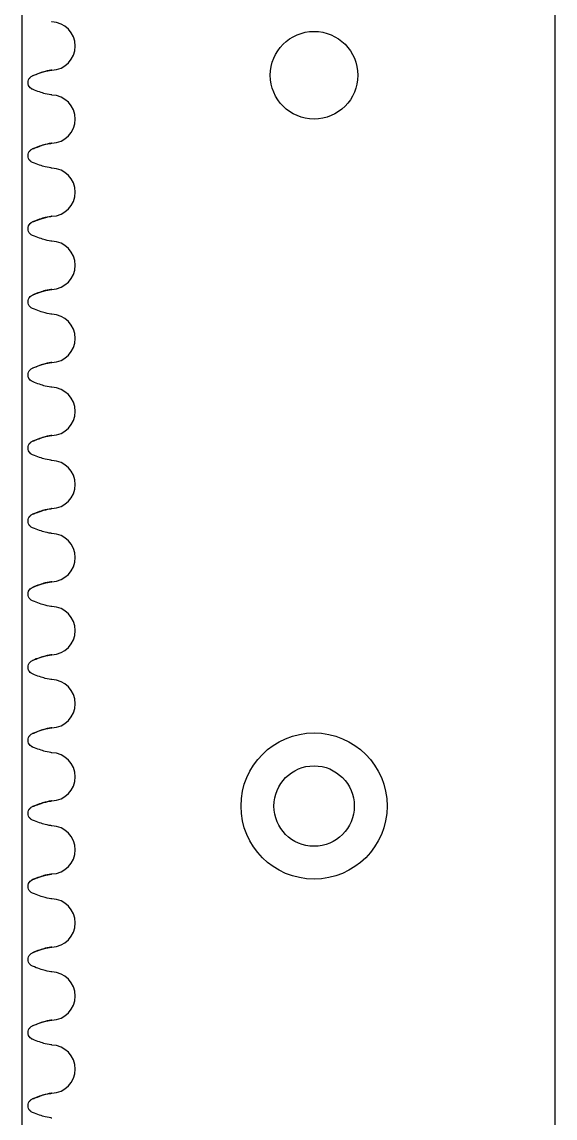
# Model space of a CAD drawing. Header units: millimetres. Extents: x -58 to 29, y -113 to 210.
# Drawn here: x -7 to 29.5, y -23.9 to 51.1 of the extents above; entities that cross this region are included whole.
import ezdxf

# ---------------------------------------------------------------- set-up
doc = ezdxf.new("R2010")
doc.units = ezdxf.units.MM
doc.layers.get('0').update_dxf_attribs({"linetype": 'CONTINUOUS'})

msp = doc.modelspace()

# ---------------------------------------------------------------- linework, layer by layer
for p, q in [((-7.003, 209.481), (-7.003, -113.269)), ((29.497, -113.269), (29.497, 209.481))]:
    msp.add_line(p, q)
msp.add_lwpolyline([(29.497, -113.269), (29.497, 209.481), (-7.003, 209.481), (-7.003, -113.269)], close=True)
for centre, radius in [((12.997, 47.481), 3), ((12.997, 47.481), 3), ((12.997, -2.519), 5), ((12.997, -2.519), 2.75)]:
    msp.add_circle(centre, radius)
for centre in [(-5.003, 49.481), (-5.003, 49.481), (-5.003, 44.481), (-5.003, 44.481), (-5.003, 39.481), (-5.003, 39.481), (-5.003, 34.481), (-5.003, 34.481), (-5.003, 29.481), (-5.003, 29.481), (-5.003, 24.481), (-5.003, 24.481), (-5.003, 19.481), (-5.003, 19.481), (-5.003, 14.481), (-5.003, 14.481), (-5.003, 9.481), (-5.003, 9.481), (-5.003, 4.481), (-5.003, 4.481), (-5.003, -0.519), (-5.003, -0.519), (-5.003, -5.519), (-5.003, -5.519), (-5.003, -10.519), (-5.003, -10.519), (-5.003, -15.519), (-5.003, -15.519), (-5.003, -20.519), (-5.003, -20.519)]:
    msp.add_arc(centre, 1.65, -88.19894, 88.19894)
for points in [[(-4.951, 51.131), (-4.96, 51.131), (-4.971, 51.132), (-4.977, 51.132)], [(-4.951, 51.131), (-4.96, 51.131), (-4.971, 51.132), (-4.977, 51.132)], [(-6.274, 46.52), (-6.395, 46.57), (-6.593, 46.77), (-6.593, 47.193), (-6.395, 47.392), (-6.274, 47.443)], [(-4.977, 47.83), (-4.971, 47.831), (-4.96, 47.832), (-4.951, 47.832)], [(-4.951, 47.832), (-4.96, 47.832), (-4.971, 47.831), (-4.977, 47.83)], [(-4.951, 46.131), (-4.96, 46.131), (-4.971, 46.132), (-4.977, 46.132)], [(-4.951, 46.131), (-4.96, 46.131), (-4.971, 46.132), (-4.977, 46.132)], [(-4.977, 42.83), (-4.971, 42.831), (-4.96, 42.832), (-4.951, 42.832)], [(-4.951, 42.832), (-4.96, 42.832), (-4.971, 42.831), (-4.977, 42.83)], [(-6.274, 41.52), (-6.395, 41.57), (-6.593, 41.77), (-6.593, 42.193), (-6.395, 42.392), (-6.274, 42.443)], [(-4.951, 41.131), (-4.96, 41.131), (-4.971, 41.132), (-4.977, 41.132)], [(-4.951, 41.131), (-4.96, 41.131), (-4.971, 41.132), (-4.977, 41.132)], [(-4.977, 37.83), (-4.971, 37.831), (-4.96, 37.832), (-4.951, 37.832)], [(-4.951, 37.832), (-4.96, 37.832), (-4.971, 37.831), (-4.977, 37.83)], [(-6.274, 36.52), (-6.395, 36.57), (-6.593, 36.77), (-6.593, 37.193), (-6.395, 37.392), (-6.274, 37.443)], [(-4.951, 36.131), (-4.96, 36.131), (-4.971, 36.132), (-4.977, 36.132)], [(-4.951, 36.131), (-4.96, 36.131), (-4.971, 36.132), (-4.977, 36.132)], [(-6.274, 31.52), (-6.395, 31.57), (-6.593, 31.77), (-6.593, 32.193), (-6.395, 32.392), (-6.274, 32.443)], [(-4.977, 32.83), (-4.971, 32.831), (-4.96, 32.832), (-4.951, 32.832)], [(-4.951, 32.832), (-4.96, 32.832), (-4.971, 32.831), (-4.977, 32.83)], [(-4.951, 31.131), (-4.96, 31.131), (-4.971, 31.132), (-4.977, 31.132)], [(-4.951, 31.131), (-4.96, 31.131), (-4.971, 31.132), (-4.977, 31.132)], [(-4.977, 27.83), (-4.971, 27.831), (-4.96, 27.832), (-4.951, 27.832)], [(-4.951, 27.832), (-4.96, 27.832), (-4.971, 27.831), (-4.977, 27.83)], [(-6.274, 26.52), (-6.395, 26.57), (-6.593, 26.77), (-6.593, 27.193), (-6.395, 27.392), (-6.274, 27.443)], [(-4.951, 26.131), (-4.96, 26.131), (-4.971, 26.132), (-4.977, 26.132)], [(-4.951, 26.131), (-4.96, 26.131), (-4.971, 26.132), (-4.977, 26.132)], [(-4.977, 22.83), (-4.971, 22.831), (-4.96, 22.832), (-4.951, 22.832)], [(-4.951, 22.832), (-4.96, 22.832), (-4.971, 22.831), (-4.977, 22.83)], [(-6.274, 21.52), (-6.395, 21.57), (-6.593, 21.77), (-6.593, 22.193), (-6.395, 22.392), (-6.274, 22.443)], [(-4.951, 21.131), (-4.96, 21.131), (-4.971, 21.132), (-4.977, 21.132)], [(-4.951, 21.131), (-4.96, 21.131), (-4.971, 21.132), (-4.977, 21.132)], [(-6.274, 16.52), (-6.395, 16.57), (-6.593, 16.77), (-6.593, 17.193), (-6.395, 17.392), (-6.274, 17.443)], [(-4.977, 17.83), (-4.971, 17.831), (-4.96, 17.832), (-4.951, 17.832)], [(-4.951, 17.832), (-4.96, 17.832), (-4.971, 17.831), (-4.977, 17.83)], [(-4.951, 16.131), (-4.96, 16.131), (-4.971, 16.132), (-4.977, 16.132)], [(-4.951, 16.131), (-4.96, 16.131), (-4.971, 16.132), (-4.977, 16.132)], [(-4.977, 12.83), (-4.971, 12.831), (-4.96, 12.832), (-4.951, 12.832)], [(-4.951, 12.832), (-4.96, 12.832), (-4.971, 12.831), (-4.977, 12.83)], [(-6.274, 11.52), (-6.395, 11.57), (-6.593, 11.77), (-6.593, 12.193), (-6.395, 12.392), (-6.274, 12.443)], [(-4.951, 11.131), (-4.96, 11.131), (-4.971, 11.132), (-4.977, 11.132)], [(-4.951, 11.131), (-4.96, 11.131), (-4.971, 11.132), (-4.977, 11.132)], [(-4.977, 7.83), (-4.971, 7.831), (-4.96, 7.832), (-4.951, 7.832)], [(-4.951, 7.832), (-4.96, 7.832), (-4.971, 7.831), (-4.977, 7.83)], [(-6.274, 6.52), (-6.395, 6.57), (-6.593, 6.77), (-6.593, 7.193), (-6.395, 7.392), (-6.274, 7.443)], [(-4.951, 6.131), (-4.96, 6.131), (-4.971, 6.132), (-4.977, 6.132)], [(-4.951, 6.131), (-4.96, 6.131), (-4.971, 6.132), (-4.977, 6.132)], [(-6.274, 1.52), (-6.395, 1.57), (-6.593, 1.77), (-6.593, 2.193), (-6.395, 2.392), (-6.274, 2.443)], [(-4.977, 2.83), (-4.971, 2.831), (-4.96, 2.832), (-4.951, 2.832)], [(-4.951, 2.832), (-4.96, 2.832), (-4.971, 2.831), (-4.977, 2.83)], [(-4.951, 1.131), (-4.96, 1.131), (-4.971, 1.132), (-4.977, 1.132)], [(-4.951, 1.131), (-4.96, 1.131), (-4.971, 1.132), (-4.977, 1.132)], [(-4.977, -2.17), (-4.971, -2.169), (-4.96, -2.168), (-4.951, -2.168)], [(-4.951, -2.168), (-4.96, -2.168), (-4.971, -2.169), (-4.977, -2.17)], [(-6.274, -3.48), (-6.395, -3.43), (-6.593, -3.23), (-6.593, -2.807), (-6.395, -2.608), (-6.274, -2.557)], [(-4.951, -3.869), (-4.96, -3.869), (-4.971, -3.868), (-4.977, -3.868)], [(-4.951, -3.869), (-4.96, -3.869), (-4.971, -3.868), (-4.977, -3.868)], [(-4.977, -7.17), (-4.971, -7.169), (-4.96, -7.168), (-4.951, -7.168)], [(-4.951, -7.168), (-4.96, -7.168), (-4.971, -7.169), (-4.977, -7.17)], [(-6.274, -8.48), (-6.395, -8.43), (-6.593, -8.23), (-6.593, -7.807), (-6.395, -7.608), (-6.274, -7.557)], [(-4.951, -8.869), (-4.96, -8.869), (-4.971, -8.868), (-4.977, -8.868)], [(-4.951, -8.869), (-4.96, -8.869), (-4.971, -8.868), (-4.977, -8.868)], [(-6.274, -13.48), (-6.395, -13.43), (-6.593, -13.23), (-6.593, -12.807), (-6.395, -12.608), (-6.274, -12.557)], [(-4.977, -12.17), (-4.971, -12.169), (-4.96, -12.168), (-4.951, -12.168)], [(-4.951, -12.168), (-4.96, -12.168), (-4.971, -12.169), (-4.977, -12.17)], [(-4.951, -13.869), (-4.96, -13.869), (-4.971, -13.868), (-4.977, -13.868)], [(-4.951, -13.869), (-4.96, -13.869), (-4.971, -13.868), (-4.977, -13.868)], [(-4.977, -17.17), (-4.971, -17.169), (-4.96, -17.168), (-4.951, -17.168)], [(-4.951, -17.168), (-4.96, -17.168), (-4.971, -17.169), (-4.977, -17.17)], [(-6.274, -18.48), (-6.395, -18.43), (-6.593, -18.23), (-6.593, -17.807), (-6.395, -17.608), (-6.274, -17.557)], [(-4.951, -18.869), (-4.96, -18.869), (-4.971, -18.868), (-4.977, -18.868)], [(-4.951, -18.869), (-4.96, -18.869), (-4.971, -18.868), (-4.977, -18.868)], [(-4.977, -22.17), (-4.971, -22.169), (-4.96, -22.168), (-4.951, -22.168)], [(-4.951, -22.168), (-4.96, -22.168), (-4.971, -22.169), (-4.977, -22.17)], [(-6.274, -23.48), (-6.395, -23.43), (-6.593, -23.23), (-6.593, -22.807), (-6.395, -22.608), (-6.274, -22.557)], [(-4.951, -23.869), (-4.96, -23.869), (-4.971, -23.868), (-4.977, -23.868)], [(-4.951, -23.869), (-4.96, -23.869), (-4.971, -23.868), (-4.977, -23.868)]]:
    msp.add_open_spline(points, degree=3)
for points, knots in [([(-6.274, 46.52), (-6.334, 46.545), (-6.389, 46.582), (-6.481, 46.674), (-6.518, 46.728), (-6.568, 46.848), (-6.581, 46.913), (-6.582, 47.043), (-6.57, 47.108), (-6.521, 47.228), (-6.485, 47.283), (-6.416, 47.354), (-6.391, 47.376), (-6.335, 47.414), (-6.305, 47.43), (-6.274, 47.443)], [0, 0, 0, 0, 0.0195322, 0.0195322, 0.0390644, 0.0390644, 0.0585967, 0.0585967, 0.0781289, 0.0781289, 0.0976611, 0.0976611, 0.1077532, 0.1077532, 0.1178452, 0.1178452, 0.1178452, 0.1178452]), ([(-6.274, 47.443), (-6.166, 47.488), (-6.056, 47.531), (-5.804, 47.624), (-5.574, 47.705), (-5.19, 47.797), (-5.002, 47.827), (-4.977, 47.83)], [0.1376682, 0.1376682, 0.1376682, 0.1376682, 0.1726799, 0.1726799, 0.2171067, 0.2171067, 0.2517889, 0.2517889, 0.2517889, 0.2517889]), ([(-4.977, 47.83), (-5.004, 47.827), (-5.229, 47.791), (-5.407, 47.745), (-5.627, 47.687), (-5.936, 47.584), (-6.274, 47.443)], [0.1653912, 0.1653912, 0.1653912, 0.1653912, 0.3065484, 0.3065484, 0.3065484, 0.4815386, 0.4815386, 0.4815386, 0.4815386]), ([(-4.977, 46.132), (-5.004, 46.136), (-5.229, 46.172), (-5.407, 46.218), (-5.627, 46.276), (-5.936, 46.379), (-6.274, 46.52)], [0.1653912, 0.1653912, 0.1653912, 0.1653912, 0.3065484, 0.3065484, 0.3065484, 0.4815386, 0.4815386, 0.4815386, 0.4815386]), ([(-4.977, 46.132), (-5.004, 46.136), (-5.229, 46.172), (-5.407, 46.218), (-5.627, 46.276), (-5.936, 46.379), (-6.274, 46.52)], [0.1653912, 0.1653912, 0.1653912, 0.1653912, 0.3065484, 0.3065484, 0.3065484, 0.4815386, 0.4815386, 0.4815386, 0.4815386]), ([(-6.274, 42.443), (-6.166, 42.488), (-6.056, 42.531), (-5.804, 42.624), (-5.574, 42.705), (-5.19, 42.797), (-5.002, 42.827), (-4.977, 42.83)], [0.1376682, 0.1376682, 0.1376682, 0.1376682, 0.1726799, 0.1726799, 0.2171067, 0.2171067, 0.2517889, 0.2517889, 0.2517889, 0.2517889]), ([(-4.977, 42.83), (-5.004, 42.827), (-5.229, 42.791), (-5.407, 42.745), (-5.627, 42.687), (-5.936, 42.584), (-6.274, 42.443)], [0.1653912, 0.1653912, 0.1653912, 0.1653912, 0.3065484, 0.3065484, 0.3065484, 0.4815386, 0.4815386, 0.4815386, 0.4815386]), ([(-6.274, 41.52), (-6.334, 41.545), (-6.389, 41.582), (-6.481, 41.674), (-6.518, 41.728), (-6.568, 41.848), (-6.581, 41.913), (-6.582, 42.043), (-6.57, 42.108), (-6.521, 42.228), (-6.485, 42.283), (-6.416, 42.354), (-6.391, 42.376), (-6.335, 42.414), (-6.305, 42.43), (-6.274, 42.443)], [0, 0, 0, 0, 0.0195322, 0.0195322, 0.0390644, 0.0390644, 0.0585967, 0.0585967, 0.0781289, 0.0781289, 0.0976611, 0.0976611, 0.1077532, 0.1077532, 0.1178452, 0.1178452, 0.1178452, 0.1178452]), ([(-4.977, 41.132), (-5.004, 41.136), (-5.229, 41.172), (-5.407, 41.218), (-5.627, 41.276), (-5.936, 41.379), (-6.274, 41.52)], [0.1653912, 0.1653912, 0.1653912, 0.1653912, 0.3065484, 0.3065484, 0.3065484, 0.4815386, 0.4815386, 0.4815386, 0.4815386]), ([(-4.977, 41.132), (-5.004, 41.136), (-5.229, 41.172), (-5.407, 41.218), (-5.627, 41.276), (-5.936, 41.379), (-6.274, 41.52)], [0.1653912, 0.1653912, 0.1653912, 0.1653912, 0.3065484, 0.3065484, 0.3065484, 0.4815386, 0.4815386, 0.4815386, 0.4815386]), ([(-6.274, 37.443), (-6.166, 37.488), (-6.056, 37.531), (-5.804, 37.624), (-5.574, 37.705), (-5.19, 37.797), (-5.002, 37.827), (-4.977, 37.83)], [0.1376682, 0.1376682, 0.1376682, 0.1376682, 0.1726799, 0.1726799, 0.2171067, 0.2171067, 0.2517889, 0.2517889, 0.2517889, 0.2517889]), ([(-4.977, 37.83), (-5.004, 37.827), (-5.229, 37.791), (-5.407, 37.745), (-5.627, 37.687), (-5.936, 37.584), (-6.274, 37.443)], [0.1653912, 0.1653912, 0.1653912, 0.1653912, 0.3065484, 0.3065484, 0.3065484, 0.4815386, 0.4815386, 0.4815386, 0.4815386]), ([(-6.274, 36.52), (-6.334, 36.545), (-6.389, 36.582), (-6.481, 36.674), (-6.518, 36.728), (-6.568, 36.848), (-6.581, 36.913), (-6.582, 37.043), (-6.57, 37.108), (-6.521, 37.228), (-6.485, 37.283), (-6.416, 37.354), (-6.391, 37.376), (-6.335, 37.414), (-6.305, 37.43), (-6.274, 37.443)], [0, 0, 0, 0, 0.0195322, 0.0195322, 0.0390644, 0.0390644, 0.0585967, 0.0585967, 0.0781289, 0.0781289, 0.0976611, 0.0976611, 0.1077532, 0.1077532, 0.1178452, 0.1178452, 0.1178452, 0.1178452]), ([(-4.977, 36.132), (-5.004, 36.136), (-5.229, 36.172), (-5.407, 36.218), (-5.627, 36.276), (-5.936, 36.379), (-6.274, 36.52)], [0.1653912, 0.1653912, 0.1653912, 0.1653912, 0.3065484, 0.3065484, 0.3065484, 0.4815386, 0.4815386, 0.4815386, 0.4815386]), ([(-4.977, 36.132), (-5.004, 36.136), (-5.229, 36.172), (-5.407, 36.218), (-5.627, 36.276), (-5.936, 36.379), (-6.274, 36.52)], [0.1653912, 0.1653912, 0.1653912, 0.1653912, 0.3065484, 0.3065484, 0.3065484, 0.4815386, 0.4815386, 0.4815386, 0.4815386]), ([(-6.274, 31.52), (-6.334, 31.545), (-6.389, 31.582), (-6.481, 31.674), (-6.518, 31.728), (-6.568, 31.848), (-6.581, 31.913), (-6.582, 32.043), (-6.57, 32.108), (-6.521, 32.228), (-6.485, 32.283), (-6.416, 32.354), (-6.391, 32.376), (-6.335, 32.414), (-6.305, 32.43), (-6.274, 32.443)], [0, 0, 0, 0, 0.0195322, 0.0195322, 0.0390644, 0.0390644, 0.0585967, 0.0585967, 0.0781289, 0.0781289, 0.0976611, 0.0976611, 0.1077532, 0.1077532, 0.1178452, 0.1178452, 0.1178452, 0.1178452]), ([(-6.274, 32.443), (-6.166, 32.488), (-6.056, 32.531), (-5.804, 32.624), (-5.574, 32.705), (-5.19, 32.797), (-5.002, 32.827), (-4.977, 32.83)], [0.1376682, 0.1376682, 0.1376682, 0.1376682, 0.1726799, 0.1726799, 0.2171067, 0.2171067, 0.2517889, 0.2517889, 0.2517889, 0.2517889]), ([(-4.977, 32.83), (-5.004, 32.827), (-5.229, 32.791), (-5.407, 32.745), (-5.627, 32.687), (-5.936, 32.584), (-6.274, 32.443)], [0.1653912, 0.1653912, 0.1653912, 0.1653912, 0.3065484, 0.3065484, 0.3065484, 0.4815386, 0.4815386, 0.4815386, 0.4815386]), ([(-4.977, 31.132), (-5.004, 31.136), (-5.229, 31.172), (-5.407, 31.218), (-5.627, 31.276), (-5.936, 31.379), (-6.274, 31.52)], [0.1653912, 0.1653912, 0.1653912, 0.1653912, 0.3065484, 0.3065484, 0.3065484, 0.4815386, 0.4815386, 0.4815386, 0.4815386]), ([(-4.977, 31.132), (-5.004, 31.136), (-5.229, 31.172), (-5.407, 31.218), (-5.627, 31.276), (-5.936, 31.379), (-6.274, 31.52)], [0.1653912, 0.1653912, 0.1653912, 0.1653912, 0.3065484, 0.3065484, 0.3065484, 0.4815386, 0.4815386, 0.4815386, 0.4815386]), ([(-6.274, 27.443), (-6.166, 27.488), (-6.056, 27.531), (-5.804, 27.624), (-5.574, 27.705), (-5.19, 27.797), (-5.002, 27.827), (-4.977, 27.83)], [0.1376682, 0.1376682, 0.1376682, 0.1376682, 0.1726799, 0.1726799, 0.2171067, 0.2171067, 0.2517889, 0.2517889, 0.2517889, 0.2517889]), ([(-4.977, 27.83), (-5.004, 27.827), (-5.229, 27.791), (-5.407, 27.745), (-5.627, 27.687), (-5.936, 27.584), (-6.274, 27.443)], [0.1653912, 0.1653912, 0.1653912, 0.1653912, 0.3065484, 0.3065484, 0.3065484, 0.4815386, 0.4815386, 0.4815386, 0.4815386]), ([(-6.274, 26.52), (-6.334, 26.545), (-6.389, 26.582), (-6.481, 26.674), (-6.518, 26.728), (-6.568, 26.848), (-6.581, 26.913), (-6.582, 27.043), (-6.57, 27.108), (-6.521, 27.228), (-6.485, 27.283), (-6.416, 27.354), (-6.391, 27.376), (-6.335, 27.414), (-6.305, 27.43), (-6.274, 27.443)], [0, 0, 0, 0, 0.0195322, 0.0195322, 0.0390644, 0.0390644, 0.0585967, 0.0585967, 0.0781289, 0.0781289, 0.0976611, 0.0976611, 0.1077532, 0.1077532, 0.1178452, 0.1178452, 0.1178452, 0.1178452]), ([(-4.977, 26.132), (-5.004, 26.136), (-5.229, 26.172), (-5.407, 26.218), (-5.627, 26.276), (-5.936, 26.379), (-6.274, 26.52)], [0.1653912, 0.1653912, 0.1653912, 0.1653912, 0.3065484, 0.3065484, 0.3065484, 0.4815386, 0.4815386, 0.4815386, 0.4815386]), ([(-4.977, 26.132), (-5.004, 26.136), (-5.229, 26.172), (-5.407, 26.218), (-5.627, 26.276), (-5.936, 26.379), (-6.274, 26.52)], [0.1653912, 0.1653912, 0.1653912, 0.1653912, 0.3065484, 0.3065484, 0.3065484, 0.4815386, 0.4815386, 0.4815386, 0.4815386]), ([(-6.274, 22.443), (-6.166, 22.488), (-6.056, 22.531), (-5.804, 22.624), (-5.574, 22.705), (-5.19, 22.797), (-5.002, 22.827), (-4.977, 22.83)], [0.1376682, 0.1376682, 0.1376682, 0.1376682, 0.1726799, 0.1726799, 0.2171067, 0.2171067, 0.2517889, 0.2517889, 0.2517889, 0.2517889]), ([(-4.977, 22.83), (-5.004, 22.827), (-5.229, 22.791), (-5.407, 22.745), (-5.627, 22.687), (-5.936, 22.584), (-6.274, 22.443)], [0.1653912, 0.1653912, 0.1653912, 0.1653912, 0.3065484, 0.3065484, 0.3065484, 0.4815386, 0.4815386, 0.4815386, 0.4815386]), ([(-6.274, 21.52), (-6.334, 21.545), (-6.389, 21.582), (-6.481, 21.674), (-6.518, 21.728), (-6.568, 21.848), (-6.581, 21.913), (-6.582, 22.043), (-6.57, 22.108), (-6.521, 22.228), (-6.485, 22.283), (-6.416, 22.354), (-6.391, 22.376), (-6.335, 22.414), (-6.305, 22.43), (-6.274, 22.443)], [0, 0, 0, 0, 0.0195322, 0.0195322, 0.0390644, 0.0390644, 0.0585967, 0.0585967, 0.0781289, 0.0781289, 0.0976611, 0.0976611, 0.1077532, 0.1077532, 0.1178452, 0.1178452, 0.1178452, 0.1178452]), ([(-4.977, 21.132), (-5.004, 21.136), (-5.229, 21.172), (-5.407, 21.218), (-5.627, 21.276), (-5.936, 21.379), (-6.274, 21.52)], [0.1653912, 0.1653912, 0.1653912, 0.1653912, 0.3065484, 0.3065484, 0.3065484, 0.4815386, 0.4815386, 0.4815386, 0.4815386]), ([(-4.977, 21.132), (-5.004, 21.136), (-5.229, 21.172), (-5.407, 21.218), (-5.627, 21.276), (-5.936, 21.379), (-6.274, 21.52)], [0.1653912, 0.1653912, 0.1653912, 0.1653912, 0.3065484, 0.3065484, 0.3065484, 0.4815386, 0.4815386, 0.4815386, 0.4815386]), ([(-6.274, 16.52), (-6.334, 16.545), (-6.389, 16.582), (-6.481, 16.674), (-6.518, 16.728), (-6.568, 16.848), (-6.581, 16.913), (-6.582, 17.043), (-6.57, 17.108), (-6.521, 17.228), (-6.485, 17.283), (-6.416, 17.354), (-6.391, 17.376), (-6.335, 17.414), (-6.305, 17.43), (-6.274, 17.443)], [0, 0, 0, 0, 0.0195322, 0.0195322, 0.0390644, 0.0390644, 0.0585967, 0.0585967, 0.0781289, 0.0781289, 0.0976611, 0.0976611, 0.1077532, 0.1077532, 0.1178452, 0.1178452, 0.1178452, 0.1178452]), ([(-6.274, 17.443), (-6.166, 17.488), (-6.056, 17.531), (-5.804, 17.624), (-5.574, 17.705), (-5.19, 17.797), (-5.002, 17.827), (-4.977, 17.83)], [0.1376682, 0.1376682, 0.1376682, 0.1376682, 0.1726799, 0.1726799, 0.2171067, 0.2171067, 0.2517889, 0.2517889, 0.2517889, 0.2517889]), ([(-4.977, 17.83), (-5.004, 17.827), (-5.229, 17.791), (-5.407, 17.745), (-5.627, 17.687), (-5.936, 17.584), (-6.274, 17.443)], [0.1653912, 0.1653912, 0.1653912, 0.1653912, 0.3065484, 0.3065484, 0.3065484, 0.4815386, 0.4815386, 0.4815386, 0.4815386]), ([(-4.977, 16.132), (-5.004, 16.136), (-5.229, 16.172), (-5.407, 16.218), (-5.627, 16.276), (-5.936, 16.379), (-6.274, 16.52)], [0.1653912, 0.1653912, 0.1653912, 0.1653912, 0.3065484, 0.3065484, 0.3065484, 0.4815386, 0.4815386, 0.4815386, 0.4815386]), ([(-4.977, 16.132), (-5.004, 16.136), (-5.229, 16.172), (-5.407, 16.218), (-5.627, 16.276), (-5.936, 16.379), (-6.274, 16.52)], [0.1653912, 0.1653912, 0.1653912, 0.1653912, 0.3065484, 0.3065484, 0.3065484, 0.4815386, 0.4815386, 0.4815386, 0.4815386]), ([(-6.274, 12.443), (-6.166, 12.488), (-6.056, 12.531), (-5.804, 12.624), (-5.574, 12.705), (-5.19, 12.797), (-5.002, 12.827), (-4.977, 12.83)], [0.1376682, 0.1376682, 0.1376682, 0.1376682, 0.1726799, 0.1726799, 0.2171067, 0.2171067, 0.2517889, 0.2517889, 0.2517889, 0.2517889]), ([(-4.977, 12.83), (-5.004, 12.827), (-5.229, 12.791), (-5.407, 12.745), (-5.627, 12.687), (-5.936, 12.584), (-6.274, 12.443)], [0.1653912, 0.1653912, 0.1653912, 0.1653912, 0.3065484, 0.3065484, 0.3065484, 0.4815386, 0.4815386, 0.4815386, 0.4815386]), ([(-6.274, 11.52), (-6.334, 11.545), (-6.389, 11.582), (-6.481, 11.674), (-6.518, 11.728), (-6.568, 11.848), (-6.581, 11.913), (-6.582, 12.043), (-6.57, 12.108), (-6.521, 12.228), (-6.485, 12.283), (-6.416, 12.354), (-6.391, 12.376), (-6.335, 12.414), (-6.305, 12.43), (-6.274, 12.443)], [0, 0, 0, 0, 0.0195322, 0.0195322, 0.0390644, 0.0390644, 0.0585967, 0.0585967, 0.0781289, 0.0781289, 0.0976611, 0.0976611, 0.1077532, 0.1077532, 0.1178452, 0.1178452, 0.1178452, 0.1178452]), ([(-4.977, 11.132), (-5.004, 11.136), (-5.229, 11.172), (-5.407, 11.218), (-5.627, 11.276), (-5.936, 11.379), (-6.274, 11.52)], [0.1653912, 0.1653912, 0.1653912, 0.1653912, 0.3065484, 0.3065484, 0.3065484, 0.4815386, 0.4815386, 0.4815386, 0.4815386]), ([(-4.977, 11.132), (-5.004, 11.136), (-5.229, 11.172), (-5.407, 11.218), (-5.627, 11.276), (-5.936, 11.379), (-6.274, 11.52)], [0.1653912, 0.1653912, 0.1653912, 0.1653912, 0.3065484, 0.3065484, 0.3065484, 0.4815386, 0.4815386, 0.4815386, 0.4815386]), ([(-6.274, 7.443), (-6.166, 7.488), (-6.056, 7.531), (-5.804, 7.624), (-5.574, 7.705), (-5.19, 7.797), (-5.002, 7.827), (-4.977, 7.83)], [0.1376682, 0.1376682, 0.1376682, 0.1376682, 0.1726799, 0.1726799, 0.2171067, 0.2171067, 0.2517889, 0.2517889, 0.2517889, 0.2517889]), ([(-4.977, 7.83), (-5.004, 7.827), (-5.229, 7.791), (-5.407, 7.745), (-5.627, 7.687), (-5.936, 7.584), (-6.274, 7.443)], [0.1653912, 0.1653912, 0.1653912, 0.1653912, 0.3065484, 0.3065484, 0.3065484, 0.4815386, 0.4815386, 0.4815386, 0.4815386]), ([(-6.274, 6.52), (-6.334, 6.545), (-6.389, 6.582), (-6.481, 6.674), (-6.518, 6.728), (-6.568, 6.848), (-6.581, 6.913), (-6.582, 7.043), (-6.57, 7.108), (-6.521, 7.228), (-6.485, 7.283), (-6.416, 7.354), (-6.391, 7.376), (-6.335, 7.414), (-6.305, 7.43), (-6.274, 7.443)], [0, 0, 0, 0, 0.0195322, 0.0195322, 0.0390644, 0.0390644, 0.0585967, 0.0585967, 0.0781289, 0.0781289, 0.0976611, 0.0976611, 0.1077532, 0.1077532, 0.1178452, 0.1178452, 0.1178452, 0.1178452]), ([(-4.977, 6.132), (-5.004, 6.136), (-5.229, 6.172), (-5.407, 6.218), (-5.627, 6.276), (-5.936, 6.379), (-6.274, 6.52)], [0.1653912, 0.1653912, 0.1653912, 0.1653912, 0.3065484, 0.3065484, 0.3065484, 0.4815386, 0.4815386, 0.4815386, 0.4815386]), ([(-4.977, 6.132), (-5.004, 6.136), (-5.229, 6.172), (-5.407, 6.218), (-5.627, 6.276), (-5.936, 6.379), (-6.274, 6.52)], [0.1653912, 0.1653912, 0.1653912, 0.1653912, 0.3065484, 0.3065484, 0.3065484, 0.4815386, 0.4815386, 0.4815386, 0.4815386]), ([(-6.274, 1.52), (-6.334, 1.545), (-6.389, 1.582), (-6.481, 1.674), (-6.518, 1.728), (-6.568, 1.848), (-6.581, 1.913), (-6.582, 2.043), (-6.57, 2.108), (-6.521, 2.228), (-6.485, 2.283), (-6.416, 2.354), (-6.391, 2.376), (-6.335, 2.414), (-6.305, 2.43), (-6.274, 2.443)], [0, 0, 0, 0, 0.0195322, 0.0195322, 0.0390644, 0.0390644, 0.0585967, 0.0585967, 0.0781289, 0.0781289, 0.0976611, 0.0976611, 0.1077532, 0.1077532, 0.1178452, 0.1178452, 0.1178452, 0.1178452]), ([(-6.274, 2.443), (-6.166, 2.488), (-6.056, 2.531), (-5.804, 2.624), (-5.574, 2.705), (-5.19, 2.797), (-5.002, 2.827), (-4.977, 2.83)], [0.1376682, 0.1376682, 0.1376682, 0.1376682, 0.1726799, 0.1726799, 0.2171067, 0.2171067, 0.2517889, 0.2517889, 0.2517889, 0.2517889]), ([(-4.977, 2.83), (-5.004, 2.827), (-5.229, 2.791), (-5.407, 2.745), (-5.627, 2.687), (-5.936, 2.584), (-6.274, 2.443)], [0.1653912, 0.1653912, 0.1653912, 0.1653912, 0.3065484, 0.3065484, 0.3065484, 0.4815386, 0.4815386, 0.4815386, 0.4815386]), ([(-4.977, 1.132), (-5.004, 1.136), (-5.229, 1.172), (-5.407, 1.218), (-5.627, 1.276), (-5.936, 1.379), (-6.274, 1.52)], [0.1653912, 0.1653912, 0.1653912, 0.1653912, 0.3065484, 0.3065484, 0.3065484, 0.4815386, 0.4815386, 0.4815386, 0.4815386]), ([(-4.977, 1.132), (-5.004, 1.136), (-5.229, 1.172), (-5.407, 1.218), (-5.627, 1.276), (-5.936, 1.379), (-6.274, 1.52)], [0.1653912, 0.1653912, 0.1653912, 0.1653912, 0.3065484, 0.3065484, 0.3065484, 0.4815386, 0.4815386, 0.4815386, 0.4815386]), ([(-6.274, -2.557), (-6.166, -2.512), (-6.056, -2.469), (-5.804, -2.376), (-5.574, -2.295), (-5.19, -2.203), (-5.002, -2.173), (-4.977, -2.17)], [0.1376682, 0.1376682, 0.1376682, 0.1376682, 0.1726799, 0.1726799, 0.2171067, 0.2171067, 0.2517889, 0.2517889, 0.2517889, 0.2517889]), ([(-4.977, -2.17), (-5.004, -2.173), (-5.229, -2.209), (-5.407, -2.255), (-5.627, -2.313), (-5.936, -2.416), (-6.274, -2.557)], [0.1653912, 0.1653912, 0.1653912, 0.1653912, 0.3065484, 0.3065484, 0.3065484, 0.4815386, 0.4815386, 0.4815386, 0.4815386]), ([(-6.274, -3.48), (-6.334, -3.455), (-6.389, -3.418), (-6.481, -3.326), (-6.518, -3.272), (-6.568, -3.152), (-6.581, -3.087), (-6.582, -2.957), (-6.57, -2.892), (-6.521, -2.772), (-6.485, -2.717), (-6.416, -2.646), (-6.391, -2.624), (-6.335, -2.586), (-6.305, -2.57), (-6.274, -2.557)], [0, 0, 0, 0, 0.0195322, 0.0195322, 0.0390644, 0.0390644, 0.0585967, 0.0585967, 0.0781289, 0.0781289, 0.0976611, 0.0976611, 0.1077532, 0.1077532, 0.1178452, 0.1178452, 0.1178452, 0.1178452]), ([(-4.977, -3.868), (-5.004, -3.864), (-5.229, -3.828), (-5.407, -3.782), (-5.627, -3.724), (-5.936, -3.621), (-6.274, -3.48)], [0.1653912, 0.1653912, 0.1653912, 0.1653912, 0.3065484, 0.3065484, 0.3065484, 0.4815386, 0.4815386, 0.4815386, 0.4815386]), ([(-4.977, -3.868), (-5.004, -3.864), (-5.229, -3.828), (-5.407, -3.782), (-5.627, -3.724), (-5.936, -3.621), (-6.274, -3.48)], [0.1653912, 0.1653912, 0.1653912, 0.1653912, 0.3065484, 0.3065484, 0.3065484, 0.4815386, 0.4815386, 0.4815386, 0.4815386]), ([(-6.274, -7.557), (-6.166, -7.512), (-6.056, -7.469), (-5.804, -7.376), (-5.574, -7.295), (-5.19, -7.203), (-5.002, -7.173), (-4.977, -7.17)], [0.1376682, 0.1376682, 0.1376682, 0.1376682, 0.1726799, 0.1726799, 0.2171067, 0.2171067, 0.2517889, 0.2517889, 0.2517889, 0.2517889]), ([(-4.977, -7.17), (-5.004, -7.173), (-5.229, -7.209), (-5.407, -7.255), (-5.627, -7.313), (-5.936, -7.416), (-6.274, -7.557)], [0.1653912, 0.1653912, 0.1653912, 0.1653912, 0.3065484, 0.3065484, 0.3065484, 0.4815386, 0.4815386, 0.4815386, 0.4815386]), ([(-6.274, -8.48), (-6.334, -8.455), (-6.389, -8.418), (-6.481, -8.326), (-6.518, -8.272), (-6.568, -8.152), (-6.581, -8.087), (-6.582, -7.957), (-6.57, -7.892), (-6.521, -7.772), (-6.485, -7.717), (-6.416, -7.646), (-6.391, -7.624), (-6.335, -7.586), (-6.305, -7.57), (-6.274, -7.557)], [0, 0, 0, 0, 0.0195322, 0.0195322, 0.0390644, 0.0390644, 0.0585967, 0.0585967, 0.0781289, 0.0781289, 0.0976611, 0.0976611, 0.1077532, 0.1077532, 0.1178452, 0.1178452, 0.1178452, 0.1178452]), ([(-4.977, -8.868), (-5.004, -8.864), (-5.229, -8.828), (-5.407, -8.782), (-5.627, -8.724), (-5.936, -8.621), (-6.274, -8.48)], [0.1653912, 0.1653912, 0.1653912, 0.1653912, 0.3065484, 0.3065484, 0.3065484, 0.4815386, 0.4815386, 0.4815386, 0.4815386]), ([(-4.977, -8.868), (-5.004, -8.864), (-5.229, -8.828), (-5.407, -8.782), (-5.627, -8.724), (-5.936, -8.621), (-6.274, -8.48)], [0.1653912, 0.1653912, 0.1653912, 0.1653912, 0.3065484, 0.3065484, 0.3065484, 0.4815386, 0.4815386, 0.4815386, 0.4815386]), ([(-6.274, -13.48), (-6.334, -13.455), (-6.389, -13.418), (-6.481, -13.326), (-6.518, -13.272), (-6.568, -13.152), (-6.581, -13.087), (-6.582, -12.957), (-6.57, -12.892), (-6.521, -12.772), (-6.485, -12.717), (-6.416, -12.646), (-6.391, -12.624), (-6.335, -12.586), (-6.305, -12.57), (-6.274, -12.557)], [0, 0, 0, 0, 0.0195322, 0.0195322, 0.0390644, 0.0390644, 0.0585967, 0.0585967, 0.0781289, 0.0781289, 0.0976611, 0.0976611, 0.1077532, 0.1077532, 0.1178452, 0.1178452, 0.1178452, 0.1178452]), ([(-6.274, -12.557), (-6.166, -12.512), (-6.056, -12.469), (-5.804, -12.376), (-5.574, -12.295), (-5.19, -12.203), (-5.002, -12.173), (-4.977, -12.17)], [0.1376682, 0.1376682, 0.1376682, 0.1376682, 0.1726799, 0.1726799, 0.2171067, 0.2171067, 0.2517889, 0.2517889, 0.2517889, 0.2517889]), ([(-4.977, -12.17), (-5.004, -12.173), (-5.229, -12.209), (-5.407, -12.255), (-5.627, -12.313), (-5.936, -12.416), (-6.274, -12.557)], [0.1653912, 0.1653912, 0.1653912, 0.1653912, 0.3065484, 0.3065484, 0.3065484, 0.4815386, 0.4815386, 0.4815386, 0.4815386]), ([(-4.977, -13.868), (-5.004, -13.864), (-5.229, -13.828), (-5.407, -13.782), (-5.627, -13.724), (-5.936, -13.621), (-6.274, -13.48)], [0.1653912, 0.1653912, 0.1653912, 0.1653912, 0.3065484, 0.3065484, 0.3065484, 0.4815386, 0.4815386, 0.4815386, 0.4815386]), ([(-4.977, -13.868), (-5.004, -13.864), (-5.229, -13.828), (-5.407, -13.782), (-5.627, -13.724), (-5.936, -13.621), (-6.274, -13.48)], [0.1653912, 0.1653912, 0.1653912, 0.1653912, 0.3065484, 0.3065484, 0.3065484, 0.4815386, 0.4815386, 0.4815386, 0.4815386]), ([(-6.274, -17.557), (-6.166, -17.512), (-6.056, -17.469), (-5.804, -17.376), (-5.574, -17.295), (-5.19, -17.203), (-5.002, -17.173), (-4.977, -17.17)], [0.1376682, 0.1376682, 0.1376682, 0.1376682, 0.1726799, 0.1726799, 0.2171067, 0.2171067, 0.2517889, 0.2517889, 0.2517889, 0.2517889]), ([(-4.977, -17.17), (-5.004, -17.173), (-5.229, -17.209), (-5.407, -17.255), (-5.627, -17.313), (-5.936, -17.416), (-6.274, -17.557)], [0.1653912, 0.1653912, 0.1653912, 0.1653912, 0.3065484, 0.3065484, 0.3065484, 0.4815386, 0.4815386, 0.4815386, 0.4815386]), ([(-6.274, -18.48), (-6.334, -18.455), (-6.389, -18.418), (-6.481, -18.326), (-6.518, -18.272), (-6.568, -18.152), (-6.581, -18.087), (-6.582, -17.957), (-6.57, -17.892), (-6.521, -17.772), (-6.485, -17.717), (-6.416, -17.646), (-6.391, -17.624), (-6.335, -17.586), (-6.305, -17.57), (-6.274, -17.557)], [0, 0, 0, 0, 0.0195322, 0.0195322, 0.0390644, 0.0390644, 0.0585967, 0.0585967, 0.0781289, 0.0781289, 0.0976611, 0.0976611, 0.1077532, 0.1077532, 0.1178452, 0.1178452, 0.1178452, 0.1178452]), ([(-4.977, -18.868), (-5.004, -18.864), (-5.229, -18.828), (-5.407, -18.782), (-5.627, -18.724), (-5.936, -18.621), (-6.274, -18.48)], [0.1653912, 0.1653912, 0.1653912, 0.1653912, 0.3065484, 0.3065484, 0.3065484, 0.4815386, 0.4815386, 0.4815386, 0.4815386]), ([(-4.977, -18.868), (-5.004, -18.864), (-5.229, -18.828), (-5.407, -18.782), (-5.627, -18.724), (-5.936, -18.621), (-6.274, -18.48)], [0.1653912, 0.1653912, 0.1653912, 0.1653912, 0.3065484, 0.3065484, 0.3065484, 0.4815386, 0.4815386, 0.4815386, 0.4815386]), ([(-6.274, -22.557), (-6.166, -22.512), (-6.056, -22.469), (-5.804, -22.376), (-5.574, -22.295), (-5.19, -22.203), (-5.002, -22.173), (-4.977, -22.17)], [0.1376682, 0.1376682, 0.1376682, 0.1376682, 0.1726799, 0.1726799, 0.2171067, 0.2171067, 0.2517889, 0.2517889, 0.2517889, 0.2517889]), ([(-4.977, -22.17), (-5.004, -22.173), (-5.229, -22.209), (-5.407, -22.255), (-5.627, -22.313), (-5.936, -22.416), (-6.274, -22.557)], [0.1653912, 0.1653912, 0.1653912, 0.1653912, 0.3065484, 0.3065484, 0.3065484, 0.4815386, 0.4815386, 0.4815386, 0.4815386]), ([(-6.274, -23.48), (-6.334, -23.455), (-6.389, -23.418), (-6.481, -23.326), (-6.518, -23.272), (-6.568, -23.152), (-6.581, -23.087), (-6.582, -22.957), (-6.57, -22.892), (-6.521, -22.772), (-6.485, -22.717), (-6.416, -22.646), (-6.391, -22.624), (-6.335, -22.586), (-6.305, -22.57), (-6.274, -22.557)], [0, 0, 0, 0, 0.0195322, 0.0195322, 0.0390644, 0.0390644, 0.0585967, 0.0585967, 0.0781289, 0.0781289, 0.0976611, 0.0976611, 0.1077532, 0.1077532, 0.1178452, 0.1178452, 0.1178452, 0.1178452]), ([(-4.977, -23.868), (-5.004, -23.864), (-5.229, -23.828), (-5.407, -23.782), (-5.627, -23.724), (-5.936, -23.621), (-6.274, -23.48)], [0.1653912, 0.1653912, 0.1653912, 0.1653912, 0.3065484, 0.3065484, 0.3065484, 0.4815386, 0.4815386, 0.4815386, 0.4815386]), ([(-4.977, -23.868), (-5.004, -23.864), (-5.229, -23.828), (-5.407, -23.782), (-5.627, -23.724), (-5.936, -23.621), (-6.274, -23.48)], [0.1653912, 0.1653912, 0.1653912, 0.1653912, 0.3065484, 0.3065484, 0.3065484, 0.4815386, 0.4815386, 0.4815386, 0.4815386])]:
    msp.add_open_spline(points, degree=3, knots=knots)

doc.saveas('drawing.dxf')
